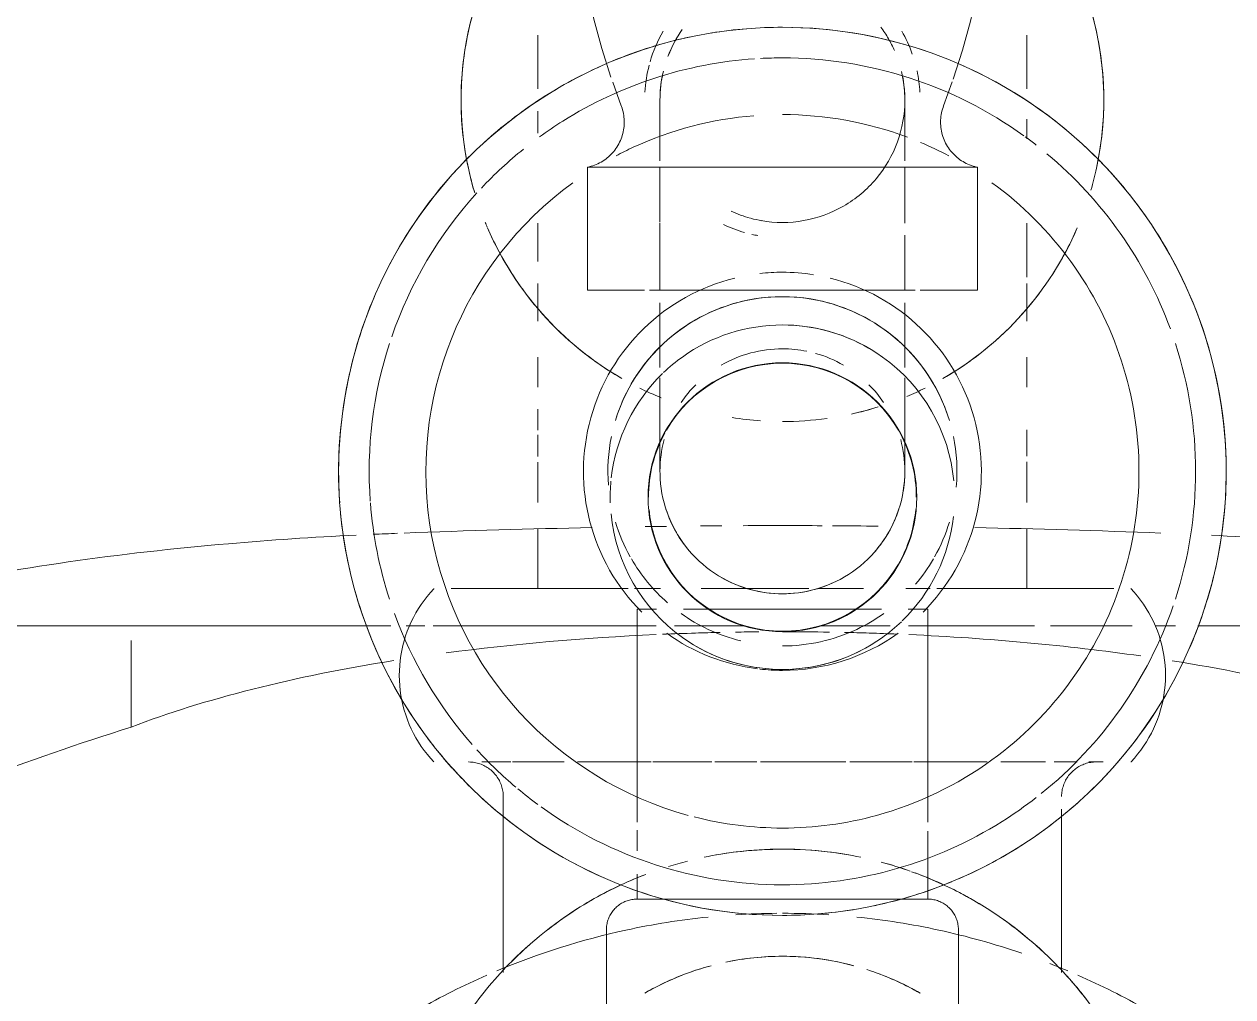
# Model space of a CAD drawing. Header units: millimetres. Extents: x -4000 to 187956, y -58990 to 162485.
# Drawn here: x 844.5 to 923.5, y 24591.4 to 24654.9 of the extents above; entities that cross this region are included whole.
import ezdxf

# ---------------------------------------------------------------- set-up
doc = ezdxf.new("R2010")
doc.units = ezdxf.units.MM
doc.layers.add('A-FLOR-PATT', color=8, linetype='Continuous', lineweight=13)
doc.layers.add('P-SANR-FIXT', color=6, linetype='Continuous', lineweight=9)

# ---------------------------------------------------------------- blocks, each defined once
blk = doc.blocks.new('C307 - C307-498391-0_000')
at = {"layer": 'P-SANR-FIXT', "color": 250}
for p, q in [((-11.5, 108.937), (-11.5, 102.937)), ((11.5, 102.937), (11.5, 108.937)), ((-9.5, 100.937), (-9.5, 99.096)), ((-9.5, 100.937), (-1.779, 100.937)), ((6.822, 100.937), (9.5, 100.937)), ((9.5, 99.313), (9.5, 100.937))]:
    blk.add_line(p, q, dxfattribs=at)
at = {"layer": 'P-SANR-FIXT', "color": 253}
for p, q in [((-18.24, 105.726), (-18.24, 95.069)), ((18.24, 94.245), (18.24, 105.726)), ((-1.779, 100.937), (0, 100.937)), ((0, 100.937), (6.822, 100.937)), ((-18.335, 93.596), (-18.311, 93.683)), ((-27.158, 83.089), (-90.095, 83.089)), ((-24.393, 83.089), (-25.682, 83.089)), ((-17.539, 83.089), (-22.823, 83.089)), ((-8.258, 83.089), (-16.464, 83.089)), ((22.799, 83.089), (8.258, 83.089)), ((24.574, 83.089), (23.37, 83.089)), ((90.095, 83.089), (25.6, 83.089)), ((-6.474, 82.012), (0, 82.012)), ((0, 82.012), (6.474, 82.012)), ((8, 67.363), (8, 66.891)), ((-8, 66.214), (-8, 63.521)), ((8, 63.521), (8, 66.214)), ((0, 61.173), (-8.676, 61.173)), ((-8, 61.173), (-8, 57.577)), ((1.478, 61.173), (0, 61.173)), ((8.676, 61.173), (2.485, 61.173)), ((8, 56.791), (8, 61.173)), ((-8, 56.791), (-8, 53.14)), ((8, 53.14), (8, 56.737)), ((0, 53.14), (-9.008, 53.14)), ((10.415, 49.518), (10.444, 49.402)), ((-8, 48.823), (-8, 48.75)), ((8, 48.75), (8, 48.822))]:
    blk.add_line(p, q, dxfattribs=at)
at = {"layer": 'P-SANR-FIXT', "color": 252}
for p, q in [((-8.227, 100.937), (-1.779, 100.937)), ((-1.779, 100.937), (0, 100.937)), ((0, 100.937), (6.822, 100.937)), ((6.822, 100.937), (8.227, 100.937)), ((-9.5, 99.096), (-9.5, 96.509)), ((9.5, 96.442), (9.5, 97.779)), ((-9.5, 95.913), (-9.5, 82.012)), ((9.5, 82.012), (9.5, 95.913)), ((42.56, 89.707), (42.56, 84.05)), ((-27.134, 83.089), (-42.56, 83.089)), ((42.56, 83.089), (25.589, 83.089)), ((76.707, 83.089), (42.56, 83.089)), ((-9.5, 82.012), (-8.227, 82.012)), ((-9.5, 82.012), (-8.227, 82.012)), ((8.227, 82.012), (9.5, 82.012)), ((-8, 63.521), (-8, 61.989)), ((8, 61.989), (8, 63.521)), ((-12.74, 61.173), (-12.74, 53.14)), ((-9.008, 61.173), (-12.74, 61.173)), ((0, 61.173), (-8.676, 61.173)), ((8.676, 61.173), (0, 61.173)), ((12.74, 61.173), (9.008, 61.173)), ((12.74, 53.14), (12.74, 61.173)), ((0, 53.14), (-12.74, 53.14)), ((12.74, 53.14), (0, 53.14)), ((-11.907, 52.838), (-12.013, 52.893)), ((-11.803, 52.778), (-11.907, 52.838)), ((-11.701, 52.715), (-11.803, 52.778)), ((8, 50.595), (8, 50.961)), ((-11.097, 47.573), (-10.535, 49.127)), ((10.535, 49.127), (11.086, 47.596))]:
    blk.add_line(p, q, dxfattribs=at)
at = {"layer": 'P-SANR-FIXT', "color": 254}
for p, q in [((0.103, 100.937), (0, 100.937)), ((0.482, 100.937), (0.103, 100.937)), ((0.861, 100.937), (0.482, 100.937)), ((1.239, 100.937), (0.861, 100.937)), ((1.615, 100.937), (1.239, 100.937)), ((1.988, 100.937), (1.615, 100.937)), ((2.358, 100.937), (1.988, 100.937)), ((2.724, 100.937), (2.358, 100.937)), ((3.086, 100.937), (2.724, 100.937)), ((3.442, 100.937), (3.086, 100.937)), ((3.794, 100.937), (3.442, 100.937)), ((4.139, 100.937), (3.794, 100.937)), ((4.478, 100.937), (4.139, 100.937)), ((4.809, 100.937), (4.478, 100.937)), ((4.72, 100.937), (5.046, 100.937)), ((5.133, 100.937), (4.809, 100.937)), ((5.046, 100.937), (5.364, 100.937)), ((5.448, 100.937), (5.133, 100.937)), ((5.364, 100.937), (5.673, 100.937)), ((5.755, 100.937), (5.448, 100.937)), ((5.673, 100.937), (5.974, 100.937)), ((5.974, 100.937), (6.264, 100.937)), ((-18.259, 93.95), (-18.249, 94.04)), ((-18.249, 94.04), (-18.243, 94.13)), ((-18.243, 94.13), (-18.24, 94.221)), ((-18.24, 94.221), (-18.24, 94.245)), ((-18.507, 93.178), (-18.466, 93.259)), ((-18.466, 93.259), (-18.428, 93.341)), ((-18.428, 93.341), (-18.394, 93.425)), ((-18.394, 93.425), (-18.362, 93.51)), ((-18.362, 93.51), (-18.335, 93.596)), ((-18.311, 93.683), (-18.29, 93.772)), ((-18.29, 93.772), (-18.273, 93.86)), ((-18.273, 93.86), (-18.259, 93.95)), ((18.355, 93.533), (18.385, 93.448)), ((18.385, 93.448), (18.418, 93.364)), ((18.418, 93.364), (18.455, 93.281)), ((18.455, 93.281), (18.496, 93.2)), ((18.496, 93.2), (18.539, 93.12)), ((-19.225, 92.377), (-19.152, 92.429)), ((-19.152, 92.429), (-19.08, 92.485)), ((-19.08, 92.485), (-19.011, 92.543)), ((-19.011, 92.543), (-18.944, 92.604)), ((-18.944, 92.604), (-18.88, 92.668)), ((-18.88, 92.668), (-18.818, 92.734)), ((-18.818, 92.734), (-18.759, 92.803)), ((-18.759, 92.803), (-18.703, 92.874)), ((-18.703, 92.874), (-18.649, 92.947)), ((-18.649, 92.947), (-18.599, 93.022)), ((-18.599, 93.022), (-18.551, 93.099)), ((-18.551, 93.099), (-18.507, 93.178)), ((18.635, 92.967), (18.688, 92.893)), ((18.688, 92.893), (18.743, 92.822)), ((18.926, 92.621), (18.993, 92.559)), ((18.993, 92.559), (19.061, 92.5)), ((19.061, 92.5), (19.132, 92.444)), ((19.132, 92.444), (19.205, 92.391)), ((-20.953, 91.981), (-20.019, 91.981)), ((-20.953, 91.981), (-20.019, 91.981)), ((-20.504, 91.981), (-20.413, 91.983)), ((-20.413, 91.983), (-20.323, 91.988)), ((-20.323, 91.988), (-20.233, 91.997)), ((-20.233, 91.997), (-20.143, 92.01)), ((-20.143, 92.01), (-20.054, 92.026)), ((-20.054, 92.026), (-19.966, 92.046)), ((-19.966, 92.046), (-19.878, 92.069)), ((-19.878, 92.069), (-19.792, 92.096)), ((-19.792, 92.096), (-19.706, 92.126)), ((-19.706, 92.126), (-19.622, 92.16)), ((-19.622, 92.16), (-19.539, 92.197)), ((-19.539, 92.197), (-19.458, 92.237)), ((-19.458, 92.237), (-19.379, 92.28)), ((-19.379, 92.28), (-19.301, 92.327)), ((-19.301, 92.327), (-19.225, 92.377)), ((-19.249, 91.981), (-17.753, 91.981)), ((-17.2, 91.981), (-14.262, 91.981)), ((-17.2, 91.981), (-14.262, 91.981)), ((-13.383, 91.981), (-8.578, 91.981)), ((-13.383, 91.981), (-8.578, 91.981)), ((-8.47, 91.981), (-4.414, 91.981)), ((-4.139, 91.981), (0, 91.981)), ((0.002, 91.981), (1.425, 91.981)), ((1.682, 91.981), (4.418, 91.981)), ((4.601, 91.981), (8.472, 91.981)), ((8.578, 91.981), (13.383, 91.981)), ((8.578, 91.981), (13.383, 91.981)), ((14.264, 91.981), (17.634, 91.981)), ((14.264, 91.981), (17.634, 91.981)), ((17.756, 91.981), (19.648, 91.981)), ((18.42, 91.981), (19.648, 91.981)), ((19.205, 92.391), (19.281, 92.34)), ((19.281, 92.34), (19.358, 92.293)), ((19.358, 92.293), (19.437, 92.248)), ((19.437, 92.248), (19.517, 92.207)), ((19.517, 92.207), (19.6, 92.17)), ((19.6, 92.17), (19.683, 92.135)), ((19.683, 92.135), (19.768, 92.104)), ((19.768, 92.104), (19.855, 92.076)), ((19.855, 92.076), (19.942, 92.052)), ((19.942, 92.052), (20.03, 92.031)), ((20.03, 92.031), (20.119, 92.014)), ((20.119, 92.014), (20.209, 92)), ((20.209, 92), (20.299, 91.99)), ((20.299, 91.99), (20.389, 91.984)), ((20.389, 91.984), (20.479, 91.981)), ((20.479, 91.981), (20.504, 91.981)), ((-25.026, 86.641), (-25.007, 86.968)), ((25.005, 86.985), (25.025, 86.657)), ((-25.032, 86.312), (-25.026, 86.641)), ((-25.025, 85.984), (-25.032, 86.312)), ((25.025, 86.657), (25.032, 86.329)), ((25.032, 86.329), (25.026, 86.001)), ((-25.005, 85.657), (-25.025, 85.984)), ((-24.972, 85.33), (-25.005, 85.657)), ((-24.926, 85.005), (-24.972, 85.33)), ((24.974, 85.346), (24.929, 85.021)), ((25.007, 85.673), (24.974, 85.346)), ((25.026, 86.001), (25.007, 85.673)), ((-24.613, 83.731), (-24.71, 84.045)), ((-24.503, 83.422), (-24.613, 83.731)), ((-24.406, 83.089), (-25.692, 83.089)), ((-24.381, 83.117), (-24.503, 83.422)), ((-17.522, 83.089), (-22.855, 83.089)), ((-15.507, 83.089), (-16.405, 83.089)), ((-8.242, 83.089), (-15.079, 83.089)), ((-4.253, 83.089), (-6.812, 83.089)), ((6.812, 83.089), (4.253, 83.089)), ((15.062, 83.089), (8.242, 83.089)), ((17.403, 83.089), (15.507, 83.089)), ((22.831, 83.089), (17.502, 83.089)), ((24.586, 83.089), (23.394, 83.089)), ((-24.101, 82.523), (-24.247, 82.817)), ((-23.943, 82.235), (-24.101, 82.523)), ((-23.774, 81.954), (-23.943, 82.235)), ((23.951, 82.25), (23.783, 81.968)), ((24.109, 82.538), (23.951, 82.25)), ((24.254, 82.832), (24.109, 82.538)), ((-23.594, 81.68), (-23.774, 81.954)), ((-23.403, 81.413), (-23.594, 81.68)), ((-23.201, 81.153), (-23.403, 81.413)), ((-6.474, 82.012), (0, 82.012)), ((0, 82.012), (6.474, 82.012)), ((23.413, 81.426), (23.212, 81.166)), ((23.603, 81.693), (23.413, 81.426)), ((23.783, 81.968), (23.603, 81.693)), ((-22.99, 80.903), (-23.201, 81.153)), ((-22.768, 80.66), (-22.99, 80.903)), ((-21.654, 80.66), (-18.63, 80.66)), ((-21.654, 80.66), (-13.383, 80.66)), ((-15.976, 80.66), (-15.976, 76.778)), ((-11.296, 80.66), (-15.976, 80.66)), ((-13.383, 80.66), (-10.136, 80.66)), ((-10.085, 80.66), (-11.08, 80.66)), ((-2.899, 80.456), (-2.598, 80.566)), ((-2.598, 80.566), (-2.294, 80.664)), ((-2.294, 80.664), (-1.985, 80.75)), ((-1.985, 80.75), (-1.674, 80.823)), ((-1.674, 80.823), (-1.36, 80.884)), ((-1.36, 80.884), (-1.043, 80.932)), ((-1.043, 80.932), (-0.725, 80.967)), ((-0.725, 80.967), (-0.406, 80.99)), ((-0.406, 80.99), (-0.086, 81)), ((-0.086, 81), (0.234, 80.997)), ((0.234, 80.997), (0.553, 80.981)), ((0.553, 80.981), (0.872, 80.952)), ((0.872, 80.952), (1.189, 80.911)), ((1.189, 80.911), (1.505, 80.857)), ((1.505, 80.857), (1.818, 80.791)), ((1.818, 80.791), (2.128, 80.712)), ((2.128, 80.712), (2.434, 80.621)), ((2.434, 80.621), (2.737, 80.517)), ((11.073, 80.66), (10.085, 80.66)), ((10.136, 80.66), (13.383, 80.66)), ((15.976, 80.66), (11.296, 80.66)), ((13.383, 80.66), (21.654, 80.66)), ((15.976, 76.779), (15.976, 80.66)), ((16.729, 80.66), (18.42, 80.66)), ((18.621, 80.66), (21.654, 80.66)), ((22.779, 80.672), (22.768, 80.66)), ((23.001, 80.915), (22.779, 80.672)), ((23.212, 81.166), (23.001, 80.915)), ((-4.322, 79.732), (-4.05, 79.899)), ((-3.771, 80.056), (-3.485, 80.201)), ((-3.485, 80.201), (-3.195, 80.334)), ((-3.195, 80.334), (-2.899, 80.456)), ((2.737, 80.517), (3.036, 80.402)), ((3.036, 80.402), (3.329, 80.274)), ((3.329, 80.274), (3.617, 80.135)), ((3.617, 80.135), (3.9, 79.985)), ((4.176, 79.824), (4.446, 79.651)), ((-5.34, 78.957), (-5.097, 79.166)), ((-5.097, 79.166), (-4.847, 79.365)), ((-4.588, 79.554), (-4.322, 79.732)), ((4.446, 79.651), (4.708, 79.468)), ((4.708, 79.468), (4.963, 79.275)), ((4.963, 79.275), (5.21, 79.071)), ((5.21, 79.071), (5.448, 78.858)), ((-6.014, 78.275), (-5.799, 78.511)), ((-5.799, 78.511), (-5.574, 78.739)), ((-5.574, 78.739), (-5.34, 78.957)), ((5.448, 78.858), (5.678, 78.635)), ((-6.778, 77.249), (-6.603, 77.517)), ((-6.603, 77.517), (-6.417, 77.778)), ((-6.417, 77.778), (-6.221, 78.03)), ((6.111, 78.163), (6.312, 77.915)), ((6.312, 77.915), (6.504, 77.659)), ((6.504, 77.659), (6.685, 77.395)), ((-7.238, 76.408), (-7.096, 76.694)), ((-7.096, 76.694), (-6.943, 76.975)), ((6.685, 77.395), (6.855, 77.124)), ((6.855, 77.124), (7.015, 76.847)), ((7.015, 76.847), (7.163, 76.563)), ((-7.594, 75.517), (-7.487, 75.818)), ((-7.487, 75.818), (-7.368, 76.115)), ((-7.368, 76.115), (-7.238, 76.408)), ((7.163, 76.563), (7.3, 76.274)), ((7.3, 76.274), (7.425, 75.979)), ((7.425, 75.979), (7.538, 75.68)), ((-15.976, 75.036), (-15.976, 72.389)), ((-7.771, 74.902), (-7.688, 75.211)), ((7.538, 75.68), (7.639, 75.376)), ((7.639, 75.376), (7.728, 75.069)), ((7.728, 75.069), (7.804, 74.758)), ((15.976, 72.412), (15.976, 75.036)), ((-7.942, 73.958), (-7.898, 74.275)), ((-7.898, 74.275), (-7.841, 74.589)), ((-7.841, 74.589), (-7.771, 74.902)), ((7.804, 74.758), (7.868, 74.445)), ((7.868, 74.445), (7.92, 74.129)), ((-7.994, 73.32), (-7.974, 73.639)), ((-7.974, 73.639), (-7.942, 73.958)), ((7.92, 74.129), (7.959, 73.811)), ((7.959, 73.811), (7.985, 73.492)), ((-8, 73), (-7.994, 73.32)), ((-8, 72.99), (-8, 73)), ((-8, 72.931), (-8, 72.99)), ((-8, 72.821), (-8, 72.931)), ((-8, 72.659), (-8, 72.821)), ((-8, 72.447), (-8, 72.659)), ((8, 72.768), (8, 72.588)), ((-15.976, 72.015), (-15.976, 70.284)), ((-8, 72.184), (-8, 72.447)), ((-8, 71.87), (-8, 72.184)), ((-8, 71.506), (-8, 71.87)), ((8, 72.588), (8, 72.357)), ((8, 72.357), (8, 72.075)), ((8, 72.075), (8, 71.743)), ((15.976, 70.609), (15.976, 72.038)), ((-8, 71.094), (-8, 71.506)), ((-8, 70.633), (-8, 71.094)), ((8, 71.743), (8, 71.362)), ((8, 71.362), (8, 70.931)), ((8, 70.931), (8, 70.452)), ((8, 70.452), (8, 69.926)), ((15.976, 68.949), (15.976, 70.316)), ((-8, 69.567), (-8, 70.123)), ((-8, 68.965), (-8, 69.567)), ((8, 69.926), (8, 69.353)), ((-8, 68.318), (-8, 68.965)), ((8, 69.353), (8, 68.734)), ((8, 68.734), (8, 68.071)), ((-8, 67.626), (-8, 68.318)), ((8, 68.071), (8, 67.363)), ((-15.976, 67.495), (-15.976, 65.552)), ((-8, 66.891), (-8, 67.626)), ((15.976, 65.552), (15.976, 67.495)), ((-15.976, 63.203), (-15.976, 60.74)), ((15.976, 60.74), (15.976, 63.203)), ((-15.976, 60.332), (-15.976, 56.791)), ((15.976, 56.791), (15.976, 59.308)), ((9.008, 53.14), (0, 53.14)), ((8, 51.783), (8, 52.238)), ((-15.976, 51.283), (-15.976, 50.011)), ((-8, 50.963), (-8, 50.597)), ((15.976, 49.488), (15.976, 50.928)), ((-8, 49.687), (-8, 49.448)), ((-8, 49.448), (-8, 49.242)), ((-8, 49.242), (-8, 49.069)), ((-8, 49.069), (-8, 48.929)), ((8, 49.447), (8, 49.686)), ((8, 49.241), (8, 49.447)), ((8, 48.928), (8, 49.068)), ((-8, 48.929), (-8, 48.823)), ((8, 48.822), (8, 48.928)), ((-15.976, 48.012), (-15.976, 44.516)), ((15.976, 44.516), (15.976, 48.012))]:
    blk.add_line(p, q, dxfattribs=at)
at = {"layer": 'P-SANR-FIXT', "color": 50}
for p, q in [((6.053, 100.937), (5.755, 100.937)), ((6.341, 100.937), (6.053, 100.937)), ((18.539, 93.12), (18.586, 93.043)), ((18.586, 93.043), (18.635, 92.967)), ((18.743, 92.822), (18.802, 92.752)), ((18.802, 92.752), (18.863, 92.685)), ((18.863, 92.685), (18.926, 92.621)), ((-8.47, 91.981), (-7.036, 91.981)), ((-6.05, 91.981), (-4.414, 91.981)), ((-4.139, 91.981), (0, 91.981)), ((0.002, 91.981), (1.425, 91.981)), ((1.682, 91.981), (4.418, 91.981)), ((4.601, 91.981), (6.054, 91.981)), ((7.036, 91.981), (8.472, 91.981)), ((-24.867, 84.682), (-24.926, 85.005)), ((-24.795, 84.362), (-24.867, 84.682)), ((24.87, 84.698), (24.799, 84.378)), ((24.929, 85.021), (24.87, 84.698)), ((-24.71, 84.045), (-24.795, 84.362)), ((24.618, 83.747), (24.509, 83.437)), ((24.715, 84.061), (24.618, 83.747)), ((24.799, 84.378), (24.715, 84.061)), ((-24.247, 82.817), (-24.381, 83.117)), ((-4.256, 83.089), (-7.041, 83.089)), ((-2.443, 83.089), (-4.256, 83.089)), ((-2.443, 83.089), (-4.253, 83.089)), ((4.253, 83.089), (2.427, 83.089)), ((4.256, 83.089), (2.428, 83.089)), ((7.041, 83.089), (4.256, 83.089)), ((24.388, 83.132), (24.254, 82.832)), ((24.509, 83.437), (24.388, 83.132)), ((-16.729, 80.66), (-13.735, 80.66)), ((-14.759, 80.66), (-15.976, 80.66)), ((-11.296, 80.66), (-13.283, 80.66)), ((-12.578, 80.66), (-11.517, 80.66)), ((-11.265, 80.66), (-10.136, 80.66)), ((-10.085, 80.66), (-11.08, 80.66)), ((-9.658, 80.66), (-8.068, 80.66)), ((-8.164, 80.66), (-9.651, 80.66)), ((-3.117, 80.66), (-5.3, 80.66)), ((-2.47, 80.66), (-5.3, 80.66)), ((-5.154, 80.66), (-3.01, 80.66)), ((-5.154, 80.66), (-2.382, 80.66)), ((-0.006, 80.66), (-1.731, 80.66)), ((-0.006, 80.66), (-1.731, 80.66)), ((-1.668, 80.66), (-0.005, 80.66)), ((-1.668, 80.66), (-0.005, 80.66)), ((5.3, 80.66), (0, 80.66)), ((5.3, 80.66), (0, 80.66)), ((0, 80.66), (5.154, 80.66)), ((0, 80.66), (5.154, 80.66)), ((7.958, 80.66), (9.658, 80.66)), ((9.651, 80.66), (8.059, 80.66)), ((11.073, 80.66), (10.085, 80.66)), ((10.136, 80.66), (11.256, 80.66)), ((13.283, 80.66), (11.296, 80.66)), ((11.517, 80.66), (12.578, 80.66)), ((13.735, 80.66), (16.729, 80.66)), ((15.976, 80.66), (14.759, 80.66)), ((-4.05, 79.899), (-3.771, 80.056)), ((3.9, 79.985), (4.176, 79.824)), ((-4.847, 79.365), (-4.588, 79.554)), ((-6.221, 78.03), (-6.014, 78.275)), ((5.678, 78.635), (5.899, 78.404)), ((5.899, 78.404), (6.111, 78.163)), ((-6.943, 76.975), (-6.778, 77.249)), ((-7.688, 75.211), (-7.594, 75.517)), ((7.985, 73.492), (7.998, 73.173)), ((7.998, 73.173), (8, 73)), ((8, 73), (8, 72.974)), ((8, 72.974), (8, 72.897)), ((8, 72.897), (8, 72.768)), ((-8, 70.123), (-8, 70.633)), ((8, 49.068), (8, 49.241))]:
    blk.add_line(p, q, dxfattribs=at)
at = {"layer": 'P-SANR-FIXT', "color": 250, "flags": 128}
for points in [[(-9.5, 100.937), (-9.58, 100.939), (-9.66, 100.944), (-9.739, 100.952), (-9.819, 100.963), (-9.897, 100.977), (-9.975, 100.994), (-10.053, 101.015), (-10.129, 101.039), (-10.205, 101.065), (-10.279, 101.095), (-10.352, 101.128), (-10.424, 101.163), (-10.494, 101.201), (-10.562, 101.243), (-10.629, 101.286), (-10.694, 101.333), (-10.758, 101.382), (-10.819, 101.434), (-10.878, 101.487), (-10.935, 101.544), (-10.989, 101.602), (-11.041, 101.663), (-11.091, 101.725), (-11.138, 101.79), (-11.183, 101.857), (-11.225, 101.925), (-11.264, 101.994), (-11.3, 102.066), (-11.334, 102.138), (-11.364, 102.212), (-11.392, 102.288), (-11.416, 102.364), (-11.437, 102.441), (-11.456, 102.519), (-11.471, 102.597), (-11.483, 102.676), (-11.492, 102.756), (-11.497, 102.836), (-11.5, 102.916), (-11.5, 102.937)], [(11.5, 102.937), (11.498, 102.857), (11.494, 102.777), (11.486, 102.698), (11.474, 102.618), (11.46, 102.54), (11.443, 102.462), (11.422, 102.384), (11.398, 102.308), (11.372, 102.233), (11.342, 102.158), (11.31, 102.085), (11.274, 102.014), (11.236, 101.943), (11.195, 101.875), (11.151, 101.808), (11.104, 101.743), (11.055, 101.68), (11.004, 101.618), (10.95, 101.559), (10.893, 101.502), (10.835, 101.448), (10.774, 101.396), (10.712, 101.346), (10.647, 101.299), (10.581, 101.254), (10.512, 101.212), (10.443, 101.173), (10.371, 101.137), (10.299, 101.104), (10.225, 101.073), (10.15, 101.046), (10.073, 101.021), (9.996, 101), (9.918, 100.981), (9.84, 100.966), (9.761, 100.954), (9.681, 100.945), (9.602, 100.94), (9.522, 100.937), (9.5, 100.937)], [(0, 102), (-1.16, 101.977), (-2.318, 101.907), (-3.472, 101.791), (-4.62, 101.63), (-5.761, 101.422), (-6.893, 101.169), (-8.014, 100.871), (-9.122, 100.528), (-10.216, 100.141), (-11.293, 99.711), (-12.352, 99.238), (-13.392, 98.723), (-14.41, 98.167), (-15.404, 97.57), (-16.375, 96.935), (-17.319, 96.261), (-18.235, 95.55), (-19.122, 94.802), (-19.979, 94.02), (-20.803, 93.204), (-21.595, 92.356), (-22.351, 91.477), (-23.072, 90.569), (-23.757, 89.632), (-24.403, 88.669), (-25.01, 87.68), (-25.577, 86.669), (-26.103, 85.635), (-26.587, 84.581), (-27.029, 83.508), (-27.428, 82.419), (-27.782, 81.315), (-28.093, 80.197), (-28.358, 79.068), (-28.578, 77.929), (-28.752, 76.782), (-28.881, 75.629), (-28.963, 74.472), (-28.998, 73.313), (-28.988, 72.153), (-28.931, 70.995), (-28.827, 69.839), (-28.678, 68.689), (-28.482, 67.546), (-28.242, 66.411), (-27.956, 65.287), (-27.625, 64.175), (-27.25, 63.078), (-26.831, 61.996), (-26.37, 60.932), (-25.866, 59.887), (-25.321, 58.863), (-24.735, 57.862), (-24.11, 56.885), (-23.446, 55.933), (-22.745, 55.01), (-22.008, 54.114), (-21.235, 53.249), (-20.428, 52.416), (-19.588, 51.616), (-18.718, 50.849), (-17.817, 50.119), (-16.888, 49.424), (-15.931, 48.768), (-14.95, 48.15), (-13.944, 47.572), (-12.916, 47.035), (-11.867, 46.539), (-10.8, 46.086), (-9.715, 45.676), (-8.614, 45.309), (-7.5, 44.987), (-6.374, 44.709), (-5.237, 44.477), (-4.092, 44.29), (-2.941, 44.15), (-1.785, 44.055), (-0.626, 44.007), (0, 44)], [(0, 44), (1.16, 44.023), (2.318, 44.093), (3.472, 44.209), (4.62, 44.37), (5.761, 44.578), (6.893, 44.831), (8.014, 45.129), (9.122, 45.472), (10.216, 45.859), (11.293, 46.289), (12.352, 46.762), (13.392, 47.277), (14.41, 47.833), (15.404, 48.43), (16.375, 49.065), (17.319, 49.739), (18.235, 50.45), (19.122, 51.198), (19.979, 51.98), (20.803, 52.796), (21.595, 53.644), (22.351, 54.523), (23.072, 55.431), (23.757, 56.368), (24.403, 57.331), (25.01, 58.32), (25.577, 59.331), (26.103, 60.365), (26.587, 61.419), (27.029, 62.492), (27.428, 63.581), (27.782, 64.685), (28.093, 65.803), (28.358, 66.932), (28.578, 68.071), (28.752, 69.218), (28.881, 70.371), (28.963, 71.528), (28.998, 72.687), (28.988, 73.847), (28.931, 75.005), (28.827, 76.161), (28.678, 77.311), (28.482, 78.454), (28.242, 79.589), (27.956, 80.713), (27.625, 81.825), (27.25, 82.922), (26.831, 84.004), (26.37, 85.068), (25.866, 86.113), (25.321, 87.137), (24.735, 88.138), (24.11, 89.115), (23.446, 90.067), (22.745, 90.99), (22.008, 91.886), (21.235, 92.751), (20.428, 93.584), (19.588, 94.384), (18.718, 95.151), (17.817, 95.881), (16.888, 96.576), (15.931, 97.232), (14.95, 97.85), (13.944, 98.428), (12.916, 98.965), (11.867, 99.461), (10.8, 99.914), (9.715, 100.324), (8.614, 100.691), (7.5, 101.013), (6.374, 101.291), (5.237, 101.523), (4.092, 101.71), (2.941, 101.85), (1.785, 101.945), (0.626, 101.993), (0, 102)], [(-9.5, 100.937), (-9.492, 100.937), (-9.47, 100.937), (-9.432, 100.937), (-9.379, 100.937), (-9.311, 100.937), (-9.228, 100.937), (-9.13, 100.937), (-9.018, 100.937), (-8.891, 100.937), (-8.75, 100.937), (-8.595, 100.937), (-8.426, 100.937), (-8.244, 100.937), (-8.049, 100.937), (-7.841, 100.937), (-7.62, 100.937), (-7.387, 100.937), (-7.142, 100.937), (-6.886, 100.937), (-6.619, 100.937), (-6.341, 100.937), (-6.053, 100.937), (-5.755, 100.937), (-5.448, 100.937), (-5.133, 100.937), (-4.809, 100.937), (-4.478, 100.937), (-4.139, 100.937), (-3.794, 100.937), (-3.442, 100.937)], [(-7.322, 100.937), (-7.558, 100.937), (-7.782, 100.937), (-7.994, 100.937), (-8.193, 100.937), (-8.379, 100.937), (-8.551, 100.937), (-8.71, 100.937), (-8.854, 100.937), (-8.985, 100.937), (-9.101, 100.937), (-9.203, 100.937), (-9.29, 100.937), (-9.362, 100.937), (-9.419, 100.937), (-9.461, 100.937), (-9.488, 100.937), (-9.499, 100.937)], [(6.815, 100.937), (7.074, 100.937), (7.322, 100.937), (7.558, 100.937), (7.782, 100.937), (7.994, 100.937), (8.193, 100.937), (8.379, 100.937), (8.551, 100.937), (8.71, 100.937), (8.854, 100.937), (8.985, 100.937), (9.101, 100.937), (9.203, 100.937), (9.29, 100.937), (9.362, 100.937), (9.419, 100.937), (9.461, 100.937), (9.488, 100.937), (9.499, 100.937)], [(9.5, 100.937), (9.492, 100.937), (9.47, 100.937), (9.432, 100.937), (9.379, 100.937), (9.311, 100.937), (9.228, 100.937), (9.13, 100.937), (9.018, 100.937), (8.891, 100.937), (8.75, 100.937), (8.595, 100.937), (8.426, 100.937), (8.244, 100.937), (8.049, 100.937), (7.841, 100.937), (7.62, 100.937), (7.387, 100.937)], [(-8.41, 9), (-9.272, 10.778), (-10.063, 12.59), (-10.781, 14.432), (-11.424, 16.3), (-11.993, 18.194), (-12.485, 20.108), (-12.9, 22.04), (-13.237, 23.988), (-13.497, 25.947), (-13.678, 27.916), (-13.779, 29.889), (-13.802, 31.866), (-13.746, 33.842), (-13.611, 35.814), (-13.397, 37.779), (-13.105, 39.733), (-12.735, 41.675), (-12.287, 43.6), (-11.763, 45.506), (-11.163, 47.389)], [(11.205, 47.267), (11.8, 45.383), (12.319, 43.475), (12.761, 41.549), (13.126, 39.607), (13.414, 37.651), (13.622, 35.686), (13.752, 33.713), (13.803, 31.737), (13.775, 29.761), (13.668, 27.787), (13.482, 25.82), (13.218, 23.861), (12.875, 21.914), (12.455, 19.983), (11.958, 18.07), (11.385, 16.178), (10.736, 14.311), (10.014, 12.471), (9.219, 10.662), (8.41, 9)]]:
    blk.add_lwpolyline(points, dxfattribs=at)
at = {"layer": 'P-SANR-FIXT', "color": 252, "flags": 128}
for points in [[(-3.347, 100.937), (-3.699, 100.937), (-4.046, 100.937), (-4.387, 100.937), (-4.72, 100.937), (-5.046, 100.937), (-5.364, 100.937), (-5.673, 100.937), (-5.974, 100.937), (-6.264, 100.937), (-6.545, 100.937), (-6.815, 100.937), (-7.074, 100.937), (-7.322, 100.937)], [(-3.442, 100.937), (-3.086, 100.937), (-2.724, 100.937), (-2.358, 100.937), (-1.988, 100.937), (-1.615, 100.937), (-1.239, 100.937), (-0.861, 100.937), (-0.482, 100.937), (-0.103, 100.937), (0, 100.937)], [(6.264, 100.937), (6.545, 100.937), (6.815, 100.937)], [(7.387, 100.937), (7.142, 100.937), (6.886, 100.937)], [(-12.013, 52.893), (-12.122, 52.944), (-12.233, 52.99), (-12.345, 53.032), (-12.459, 53.069), (-12.575, 53.102), (-12.691, 53.13), (-12.74, 53.14)], [(12.74, 53.14), (12.623, 53.114), (12.507, 53.083), (12.392, 53.048), (12.279, 53.008), (12.167, 52.963), (12.058, 52.914), (11.95, 52.861), (11.845, 52.803), (11.742, 52.742), (11.642, 52.676), (11.544, 52.606), (11.449, 52.532), (11.358, 52.455), (11.269, 52.374), (11.184, 52.29), (11.102, 52.202), (11.024, 52.111), (10.949, 52.017)], [(-10.356, 50.542), (-10.372, 50.661), (-10.393, 50.779), (-10.418, 50.896), (-10.448, 51.012), (-10.483, 51.127), (-10.522, 51.241), (-10.566, 51.352), (-10.615, 51.462), (-10.667, 51.57), (-10.724, 51.676), (-10.785, 51.779), (-10.85, 51.88), (-10.92, 51.978), (-10.993, 52.073), (-11.069, 52.165), (-11.15, 52.254), (-11.234, 52.34), (-11.321, 52.422), (-11.411, 52.501), (-11.505, 52.576), (-11.601, 52.648), (-11.701, 52.715)], [(10.949, 52.017), (10.878, 51.92), (10.811, 51.821), (10.749, 51.718), (10.69, 51.614), (10.636, 51.507), (10.586, 51.398), (10.54, 51.287), (10.499, 51.174), (10.462, 51.06), (10.43, 50.944), (10.402, 50.827), (10.38, 50.709), (10.362, 50.591)], [(-10.36, 49.824), (-10.347, 49.943), (-10.339, 50.063), (-10.336, 50.183), (-10.338, 50.303)], [(10.336, 50.232), (10.337, 50.112), (10.343, 49.992), (10.354, 49.873), (10.37, 49.754), (10.39, 49.635), (10.415, 49.518)], [(-10.535, 49.127), (-10.494, 49.24), (-10.458, 49.354), (-10.426, 49.47)], [(10.444, 49.402), (10.479, 49.287), (10.517, 49.173), (10.535, 49.127)]]:
    blk.add_lwpolyline(points, dxfattribs=at)
at = {"layer": 'P-SANR-FIXT', "color": 253, "flags": 128}
for points in [[(0, 100.937), (-0.38, 100.937), (-0.759, 100.937), (-1.137, 100.937), (-1.514, 100.937), (-1.887, 100.937), (-2.258, 100.937), (-2.625, 100.937), (-2.988, 100.937), (-3.347, 100.937)], [(0, 100.937), (0.38, 100.937), (0.759, 100.937), (1.137, 100.937), (1.514, 100.937), (1.887, 100.937), (2.258, 100.937), (2.625, 100.937), (2.988, 100.937), (3.347, 100.937), (3.699, 100.937), (4.046, 100.937), (4.387, 100.937), (4.72, 100.937)], [(6.886, 100.937), (6.619, 100.937), (6.341, 100.937)], [(18.24, 94.245), (18.242, 94.155), (18.247, 94.064), (18.256, 93.974), (18.269, 93.885), (18.285, 93.795), (18.305, 93.707), (18.328, 93.62), (18.355, 93.533)], [(-25.007, 86.968), (-24.974, 87.295), (-24.929, 87.62), (-24.87, 87.943), (-24.799, 88.264), (-24.715, 88.581), (-24.618, 88.895), (-24.509, 89.204), (-24.388, 89.509), (-24.254, 89.809), (-24.109, 90.103), (-23.951, 90.392), (-23.783, 90.673), (-23.603, 90.948), (-23.413, 91.216), (-23.212, 91.475), (-23.001, 91.726), (-22.779, 91.969), (-22.768, 91.981)], [(22.768, 91.981), (22.99, 91.739), (23.201, 91.488), (23.403, 91.229), (23.594, 90.962), (23.774, 90.688), (23.943, 90.406), (24.101, 90.118), (24.247, 89.824), (24.381, 89.525), (24.503, 89.22), (24.613, 88.91), (24.71, 88.597), (24.795, 88.28), (24.867, 87.959), (24.926, 87.637), (24.972, 87.312), (25.005, 86.985)], [(-8, 52.724), (-8, 52.24), (-8, 51.785), (-8, 51.359), (-8, 50.963)], [(8, 52.238), (8, 52.721), (8, 52.724)], [(8, 50.961), (8, 51.357), (8, 51.783)], [(-8, 50.597), (-8, 50.262), (-8, 49.959), (-8, 49.687)], [(8, 49.686), (8, 49.957), (8, 50.261), (8, 50.595)], [(10.362, 50.591), (10.348, 50.472), (10.34, 50.352), (10.336, 50.232)], [(-10.426, 49.47), (-10.399, 49.587), (-10.377, 49.705), (-10.36, 49.824)], [(-10.338, 50.303), (-10.344, 50.423), (-10.356, 50.542)]]:
    blk.add_lwpolyline(points, dxfattribs=at)
at = {"layer": 'P-SANR-FIXT', "color": 253}
for centre, radius, start, end in [((0, 150), 48.136, 240.41406, 246.35751), ((0, 150), 48.136, 293.65243, 299.58659), ((0, 150), 48.136, 247.19874, 248.71335), ((0, 122.671), 18, 255, 281.85785), ((0, 122.671), 18, 285, 289.49388), ((0, 150), 48.136, 282.26185, 292.80126), ((0, 122.671), 25, 225, 239.96305), ((0, 150), 48.136, 251.03088, 257.73815), ((0, 122.671), 25, 300.04262, 315), ((0, 122.671), 25, 240, 249.7241), ((0, 122.671), 25, 291.27763, 300), ((0, 73), 23.297, 90, 105.31083), ((0, 73), 23.297, 75.69444, 90), ((0, 73), 13, 90, 125.54103), ((0, 73), 13, 83.47105, 90), ((0, 73), 13, 54.45897, 82.80755), ((0, 73), 11.405, 115.17948, 125.46138), ((0, 73), 11.405, 115.17948, 125.46138), ((0, 73), 11.405, 54.53862, 64.82052), ((0, 73), 11.405, 54.53862, 64.82052), ((0, 73), 13, 135, 256.13794), ((0, 73), 13, 283.86206, 45), ((0, 73), 11.405, 30.06325, 48.79798), ((0, 73), 11.405, 30.06325, 48.79798), ((0, 73), 11.405, 139.72894, 149.93675), ((0, 73), 11.405, 139.72894, 149.93675), ((0, 73), 11.405, 150.68085, 163.11668), ((0, 73), 11.405, 150.68085, 163.11668), ((0, 73), 11.405, 16.88332, 29.31915), ((0, 73), 11.405, 16.88332, 29.31915), ((0, 73), 11.405, 174.84297, 191.52916), ((0, 73), 11.405, 174.84297, 191.52916), ((0, 73), 11.405, 348.47084, 4.5313), ((0, 73), 11.405, 348.47084, 4.5313), ((0, 48.75), 21, 112.7924, 116.35945), ((0, 48.75), 21, 63.64055, 67.82411), ((0, 73), 8, 240, 254.32874), ((0, 73), 8, 270, 300), ((0, 73), 13, 260.9822, 270), ((0, 73), 13, 270, 276.52895), ((0, 48.75), 21, 167.73827, 178.38339), ((0, 48.75), 21, 1.61661, 12.26535), ((0, 73), 27, 232.11485, 234), ((0, 73), 23.297, 274.5729, 294.7332), ((0, 73), 23.297, 249.46373, 270), ((0, 48.75), 21, 180, 198), ((0, 48.75), 9, 183.18724, 192.17011), ((0, 48.75), 9, 345.32377, 356.81332), ((0, 48.75), 21, 342, 360), ((0, 48.75), 8, 330, 339.28734)]:
    blk.add_arc(centre, radius, start, end, dxfattribs=at)
at = {"layer": 'P-SANR-FIXT', "color": 252}
for centre, radius, start, end in [((0, 122.671), 25, 216.70346, 221.99471), ((0, 122.671), 18, 240, 250.50616), ((0, 122.671), 18, 289.49388, 300), ((0, 73), 29, 69.09955, 90), ((0, 73), 29, 101.96664, 112.44956), ((0, 73), 29, 113.43862, 123.07299), ((0, 73), 27, 90, 122.10475), ((0, 73), 27, 54.26754, 90), ((0, 73), 23.297, 105.31083, 126), ((0, 73), 23.297, 306, 74.68917), ((0, 73), 27, 128.79821, 161.01278), ((0, 73), 27, 50.19717, 53.71803), ((0, 73), 29, 134.18688, 154.79758), ((0, 73), 27, 42.34123, 49.83297), ((0, 73), 29, 38.09324, 45.41038), ((0, 73), 23.297, 126, 162), ((0, 73), 27, 20.13527, 41.33669), ((0, 73), 29, 25.7174, 34.30742), ((0, 74.691), 11.25, 90, 120), ((0, 74.691), 11.25, 60, 90), ((0, 73), 29, 156.42215, 166.56421), ((0, 74.691), 11.25, 125.52718, 133.69491), ((0, 74.691), 11.25, 125.52718, 133.69491), ((0, 74.691), 11.25, 5.49051, 54.47282), ((0, 74.691), 11.25, 5.49051, 54.47282), ((0, 73), 13, 135, 256.13794), ((0, 74.691), 11.25, 134.13942, 173.59039), ((0, 74.691), 11.25, 134.13942, 173.59039), ((0, 73), 13, 283.86206, 45), ((0, 73), 27, 162, 198), ((0, 73), 27, 4.39194, 18), ((0, 73), 23.297, 162, 198), ((0, 73), 29, 167.29067, 191.77837), ((0, 73), 29, 5.50917, 11.77837), ((0, 74.691), 11.25, 354.64349, 1.84016), ((0, 74.691), 11.25, 354.64349, 1.84016), ((0, 73), 29, 347.29067, 4.08905), ((0, 73), 27, 342, 4.12401), ((0, 74.691), 11.25, 185.49051, 234.47282), ((0, 74.691), 11.25, 185.49051, 234.47282), ((0, 74.691), 11.25, 314.13942, 353.59039), ((0, 74.691), 11.25, 314.13942, 353.59039), ((0, 73), 11.405, 196.88332, 270), ((0, 73), 11.405, 196.88332, 270), ((0, 73), 11.405, 270, 343.11668), ((0, 73), 11.405, 270, 343.11668), ((0, 48.75), 21, 119.95676, 156.54666), ((0, 74.691), 11.25, 305.52718, 313.69491), ((0, 74.691), 11.25, 305.52718, 313.69491), ((0, 48.75), 21, 23.45334, 60.04324), ((0, 73), 23.297, 198, 234), ((0, 73), 29, 336.42215, 346.56421), ((0, 74.691), 11.25, 240, 270), ((0, 73), 27, 317.65877, 341.01278), ((0, 73), 27, 200.13527, 230.19717), ((0, 73), 29, 205.7174, 214.30742), ((0, 73), 29, 314.18688, 334.79758), ((0, 48.75), 21, 22.36752, 23.31901), ((0, 73), 29, 218.09325, 225.41038), ((0, 48.75), 21, 163.73654, 167.73827), ((0, 73), 27, 308.79821, 316.76872), ((0, 48.75), 21, 12.26535, 16.79313), ((0, 73), 23.297, 242.18716, 247.22113), ((0, 73), 23.297, 294.7332, 297.81284), ((0, 73), 27, 234.26754, 270), ((0, 73), 27, 273.87742, 302.10475), ((0, 73), 29, 293.43862, 303.07299), ((0, 73), 29, 249.09955, 270), ((0, 73), 27, 270, 273.02537), ((0, 73), 29, 281.96664, 292.44956), ((0, 48.75), 9, 330, 343.87187), ((0, 48.75), 9, 199.4825, 210)]:
    blk.add_arc(centre, radius, start, end, dxfattribs=at)
at = {"layer": 'P-SANR-FIXT', "color": 254}
for centre, radius, start, end in [((0, 122.671), 18, 240, 252.12442), ((0, 122.671), 18, 285, 300), ((0, 122.671), 18, 255, 270), ((0, 122.671), 18, 270, 281.85785), ((0, 150), 48.136, 257.73815, 264.20907), ((0, 150), 48.136, 275.79093, 282.26185), ((0, 150), 48.136, 266.38119, 270), ((0, 150), 48.136, 270.42143, 273.61881), ((0, 122.671), 25, 250.62959, 254.83143), ((0, 122.671), 25, 258.17469, 263.25213), ((0, 122.671), 25, 276.74787, 281.82531), ((0, 122.671), 25, 263.29282, 269.78546), ((0, 122.671), 25, 270.22836, 276.72028), ((0, 73), 13, 90, 125.54103), ((0, 73), 13, 83.47105, 90), ((0, 73), 13, 54.45897, 82.80755), ((0, 73), 11.405, 90, 115.17948), ((0, 73), 11.405, 90, 115.17948), ((0, 73), 11.405, 64.82052, 76.1869), ((0, 73), 11.405, 64.82052, 76.1869), ((0, 74.691), 8.75, 90, 150), ((0, 73), 11.405, 115.17948, 125.46138), ((0, 74.691), 8.75, 30, 90), ((0, 73), 11.405, 54.53862, 64.82052), ((0, 73), 11.405, 30.06325, 48.79798), ((0, 73), 8, 105, 120), ((0, 73), 8, 90, 105), ((0, 73), 8, 75, 90), ((0, 73), 8, 60, 75), ((0, 73), 11.405, 139.72894, 149.93675), ((0, 74.691), 8.75, 150, 174.71037), ((0, 74.691), 8.75, 5.28963, 30), ((0, 73), 11.405, 150.68085, 163.11668), ((0, 73), 8, 139.39247, 150), ((0, 73), 8, 30, 40.60753), ((0, 73), 11.405, 16.88332, 29.31915), ((0, 73), 8, 150, 161.98349), ((0, 73), 8, 18.01651, 30), ((0, 73), 8, 165, 165.25192), ((0, 73), 8, 14.74808, 15), ((0, 74.691), 8.75, 180, 208.47702), ((0, 73), 8, 169.945, 180), ((0, 74.691), 8.75, 331.52298, 0), ((0, 73), 11.405, 174.84297, 191.52916), ((0, 73), 11.405, 348.47084, 4.5313), ((0, 73), 8, 180, 195), ((0, 73), 8, 345, 360), ((0, 74.691), 8.75, 210, 270), ((0, 74.691), 8.75, 270, 330), ((0, 73), 11.405, 196.88332, 210), ((0, 48.75), 21, 90, 97.97596), ((0, 48.75), 21, 80.98524, 86.11023), ((0, 73), 11.405, 330, 343.11668), ((0, 48.75), 21, 102.40232, 107.30484), ((0, 48.75), 21, 112.7924, 116.35945), ((0, 73), 8, 214.25607, 225), ((0, 73), 8, 315, 325.74394), ((0, 48.75), 21, 63.64055, 67.82411), ((0, 73), 11.405, 210, 270), ((0, 73), 11.405, 270, 330), ((0, 48.75), 21, 119.95676, 125.80855), ((0, 48.75), 21, 54.19146, 60.04324), ((0, 48.75), 21, 126, 144), ((0, 48.75), 21, 36, 54), ((0, 73), 8, 258.42287, 270), ((0, 48.75), 21, 23.86636, 35.32399), ((0, 48.75), 21, 145.06639, 156.13364), ((0, 73), 13, 260.9822, 270), ((0, 73), 13, 270, 276.52895), ((0, 48.75), 9, 77.20981, 79.73315), ((0, 48.75), 9, 64.64761, 74.06088), ((0, 48.75), 21, 22.36752, 23.31901), ((0, 48.75), 8, 75, 80.33807), ((0, 48.75), 21, 13.23816, 16.79313), ((0, 48.75), 8, 180, 191.32298), ((0, 48.75), 8, 348.67702, 0)]:
    blk.add_arc(centre, radius, start, end, dxfattribs=at)
at = {"layer": 'P-SANR-FIXT', "color": 250}
for centre, radius, start, end in [((0, 73), 29, 90, 99.25617), ((0, 73), 29, 47.16247, 66.41088), ((0, 73), 29, 124.60197, 132.21168), ((0, 73), 27, 122.10475, 127.88515), ((0, 73), 29, 34.30742, 38.09324), ((0, 74.691), 11.25, 90, 125.52718), ((0, 74.691), 11.25, 54.47282, 90), ((0, 73), 29, 11.77837, 25.7174), ((0, 74.691), 8.778, 90, 270), ((0, 74.691), 8.778, 270, 90), ((0, 73), 29, 191.77837, 205.7174), ((0, 74.691), 11.25, 234.47282, 270), ((0, 74.691), 11.25, 270, 305.52718), ((0, 74.691), 11.25, 270, 305.52718), ((0, 73), 29, 214.30742, 218.09325), ((0, 48.75), 21, 167.73827, 227.82889), ((0, 48.75), 21, 312.16994, 12.26535), ((0, 73), 29, 225.41038, 246.41088), ((0, 73), 29, 303.07299, 312.21168), ((0, 73), 27, 302.10475, 306), ((0, 73), 29, 270, 279.25617)]:
    blk.add_arc(centre, radius, start, end, dxfattribs=at)
at = {"layer": 'P-SANR-FIXT', "color": 50}
for centre, radius, start, end in [((0, 73), 11.405, 90, 115.17948), ((0, 73), 11.405, 64.82052, 76.1869), ((0, 48.75), 21, 102.40232, 106.0301)]:
    blk.add_arc(centre, radius, start, end, dxfattribs=at)
at = {"layer": 'P-SANR-FIXT', "color": 250}
for points, knots in [([(42.56, 89.707), (49.426, 91.873), (62.348, 96.734), (84.838, 108.521), (106.16, 127.435), (115.965, 146.843), (119.281, 157.53)], [0, 0, 0, 0, 0.166667, 0.333333, 0.666667, 1, 1, 1, 1]), ([(-19.144, 106.593), (-19.374, 106.867), (-20.717, 108.545), (-23.824, 113.66), (-24.956, 118.884), (-25, 122.671)], [0.7777778, 0.7777778, 0.7777778, 0.7777778, 0.7916667, 0.8611111, 1, 1, 1, 1]), ([(-28.028, 77.176), (-30.798, 77.313), (-37.165, 77.743), (-46.829, 78.829), (-56.425, 80.553), (-61.942, 82.05), (-64.5, 82.899)], [-0.9360877, -0.9360877, -0.9360877, -0.9360877, -0.75, -0.5, -0.25, 0, 0, 0, 0]), ([(64.5, 82.899), (61.942, 82.05), (56.425, 80.553), (46.829, 78.829), (37.11, 77.736), (30.683, 77.306), (27.852, 77.167)], [-1, -1, -1, -1, -0.75, -0.5, -0.25, -0.0599705, -0.0599705, -0.0599705, -0.0599705]), ([(-17.669, 4.048), (-19.445, 4.13), (-23.025, 4.319), (-28.273, 4.692), (-33.432, 5.166), (-37.602, 5.618), (-40.864, 6.004), (-44.081, 6.399), (-47.997, 6.927), (-52.535, 7.633), (-56.941, 8.397), (-61.248, 9.203), (-65.448, 10.056), (-70.877, 11.275), (-85.281, 14.901), (-106.179, 22.375), (-129.304, 35.807), (-141.715, 47.207), (-147.158, 53.548)], [-0.92394, -0.92394, -0.92394, -0.92394, -0.9, -0.875, -0.85, -0.825, -0.8125, -0.8, -0.775, -0.75, -0.725, -0.7, -0.675, -0.65, -0.6, -0.4, -0.2, 0, 0, 0, 0]), ([(147.158, 53.548), (141.715, 47.207), (129.301, 35.807), (110.04, 24.615), (92.235, 17.39), (80.045, 13.582), (70.877, 11.275), (65.448, 10.056), (61.248, 9.203), (56.941, 8.397), (52.536, 7.633), (48.753, 7.046), (45.649, 6.609), (43.276, 6.3), (40.864, 6.004), (37.602, 5.618), (33.432, 5.166), (28.273, 4.692), (23.025, 4.319), (19.445, 4.13), (17.669, 4.048)], [-1, -1, -1, -1, -0.8, -0.6, -0.5, -0.4, -0.35, -0.325, -0.3, -0.275, -0.25, -0.225, -0.2125, -0.2, -0.1875, -0.175, -0.15, -0.125, -0.1, -0.07606, -0.07606, -0.07606, -0.07606])]:
    blk.add_open_spline(points, degree=3, knots=knots, dxfattribs=at)
for points in [[(25, 122.671), (24.982, 121.156), (24.708, 118.208), (23.619, 114.085), (21.742, 110.102), (20.084, 107.713), (19.152, 106.603)], [(-42.56, 89.707), (-37.766, 87.859), (-31.945, 86.405), (-25.469, 85.369)], [(25.391, 85.357), (31.896, 86.393), (37.745, 87.852), (42.56, 89.707)]]:
    blk.add_open_spline(points, degree=3, dxfattribs=at)
at = {"layer": 'P-SANR-FIXT', "color": 252}
for points, knots in [([(-12.514, 101.029), (-12.979, 101.298), (-14.193, 102.055), (-16.1, 103.49), (-17.844, 105.119), (-18.799, 106.182), (-19.144, 106.593)], [0.6666667, 0.6666667, 0.6666667, 0.6666667, 0.6875, 0.7222222, 0.7569444, 0.7777778, 0.7777778, 0.7777778, 0.7777778]), ([(-8.437, 99.146), (-9.516, 99.534), (-10.909, 100.14), (-12.204, 100.85), (-12.514, 101.029)], [0.60947807, 0.60947807, 0.60947807, 0.60947807, 0.65277778, 0.66666667, 0.66666667, 0.66666667, 0.66666667]), ([(-7.318, 45.519), (-7.203, 45.257), (-6.935, 44.729), (-6.61, 44.234), (-6.427, 43.988)], [-0.86746336, -0.86746336, -0.86746336, -0.86746336, -0.83333333, -0.79680333, -0.79680333, -0.79680333, -0.79680333])]:
    blk.add_open_spline(points, degree=3, knots=knots, dxfattribs=at)
for points in [[(19.152, 106.603), (18.221, 105.493), (16.151, 103.441), (13.772, 101.756), (12.515, 101.029)], [(12.515, 101.029), (11.367, 100.366), (10.164, 99.799), (8.921, 99.326)], [(-23.413, 85.057), (-18.615, 84.369), (-13.494, 83.902), (-8.261, 83.663)], [(8.26, 83.663), (12.971, 83.878), (17.593, 84.278), (21.969, 84.858)], [(-24.727, 77.033), (-20.668, 76.877), (-16.614, 76.758), (-12.564, 76.677)], [(12.426, 76.675), (16.477, 76.756), (20.576, 76.875), (24.723, 77.033)], [(26.736, 77.115), (26.211, 77.092), (25.684, 77.07), (25.154, 77.05)], [(6.546, 44.152), (6.918, 44.682), (7.226, 45.258), (7.46, 45.861)]]:
    blk.add_open_spline(points, degree=3, dxfattribs=at)
at = {"layer": 'P-SANR-FIXT', "color": 254}
for points in [[(-6.462, 98.526), (-7.096, 98.697), (-7.729, 98.895), (-8.353, 99.116)], [(7.445, 98.813), (7.035, 98.684), (6.621, 98.565), (6.205, 98.457)], [(-5.679, 83.564), (-5.142, 83.547), (-4.605, 83.532), (-4.067, 83.52)], [(-3.077, 83.501), (-2.055, 83.484), (-1.032, 83.475), (-0.008, 83.475)], [(1.534, 83.482), (2.048, 83.486), (2.563, 83.492), (3.076, 83.501)], [(4.067, 83.52), (4.605, 83.532), (5.142, 83.547), (5.678, 83.564)], [(7.566, 76.595), (8.029, 76.601), (8.494, 76.607), (8.959, 76.614)], [(-6.25, 76.581), (-5.256, 76.57), (-4.262, 76.562), (-3.268, 76.556)], [(-2.593, 76.552), (-1.728, 76.548), (-0.864, 76.545), (0, 76.544)], [(0, 76.544), (0.854, 76.545), (1.711, 76.547), (2.57, 76.551)], [(3.967, 76.56), (4.427, 76.563), (4.888, 76.567), (5.349, 76.571)], [(1.39, 56.628), (0.473, 56.79), (-1.416, 56.791), (-4.084, 55.819), (-6.252, 53.999), (-7.67, 51.548), (-8, 49.683), (-8, 48.75)], [(3.339, 56.02), (2.939, 56.203), (2.524, 56.354), (2.1, 56.469)]]:
    blk.add_open_spline(points, degree=3, dxfattribs=at)
blk.add_open_spline([(4.353, 98.053), (3.462, 97.895), (1.673, 97.686), (-1.299, 97.653), (-3.275, 97.865), (-4.341, 98.053)], degree=3, knots=[0.4444444, 0.4444444, 0.4444444, 0.4444444, 0.4791667, 0.5138889, 0.5555556, 0.5555556, 0.5555556, 0.5555556], dxfattribs=at)
at = {"layer": 'P-SANR-FIXT', "color": 253}
for points in [[(-7.518, 83.631), (-6.907, 83.605), (-6.293, 83.583), (-5.679, 83.564)], [(5.678, 83.564), (6.398, 83.586), (7.116, 83.613), (7.832, 83.644)], [(-8, 48.75), (-8, 48.124), (-7.925, 47.498), (-7.779, 46.888)], [(7.775, 46.866), (7.924, 47.483), (8, 48.117), (8, 48.75)]]:
    blk.add_open_spline(points, degree=3, dxfattribs=at)
blk = doc.blocks.new('CMF2_NHAXUONG_A_rvt-1-0_000')
at = {"layer": 'A-FLOR-PATT', "lineweight": 9}
h = blk.add_hatch(dxfattribs=at)
h.set_pattern_fill('FP_25', color=252, style=0, pattern_type=2)
h.set_pattern_definition([(89.998, (160159.3, 137898.8), (-600, 0.021), []), (179.998, (160159.3, 137898.8), (-0.021, -600), [])])
h.paths.add_polyline_path([(154749.885, 498.905), (160009.361, 498.905), (160009.253, 1898.495), (156700.319, 1898.502), (156700.429, 1498.542), (156600.36, 1498.542), (156600.355, 2298.535), (158059.007, 2298.535), (158058.95, 5748.613), (156099.885, 5748.433), (156099.885, 4399.903), (155999.885, 4399.903), (155999.885, 5748.487), (154749.885, 5748.543), (154749.885, 751.936)])
h.paths.add_polyline_path([(160209.304, 1748.67), (165509.359, 1749.398), (165509.051, 3698.263), (162659.146, 3698.263), (162659.146, 3548.445), (162459.146, 3548.445), (162459.145, 4948.703), (161059.263, 4948.825), (161059.26, 4898.283), (160209.362, 4898.913), (160209.254, 3698.445), (160859.147, 3698.445), (160859.147, 3498.445), (160209.147, 3498.445), (160209.289, 1919.983)])
h.paths.add_polyline_path([(158997.487, 2198.535), (159409.364, 2198.535), (159409.364, 3498.619), (158258.791, 3498.619), (158258.791, 2198.535), (158714.043, 2198.535)])
h.paths.add_polyline_path([(159280.912, 3698.445), (160009.147, 3698.445), (160009.147, 4898.728), (159959.048, 4898.641), (159959.853, 5848.631), (158258.554, 5848.622), (158258.554, 3698.445)])
h.paths.add_polyline_path([(83409.046, 5348.514), (85559.046, 5348.514), (85559.046, 6948.514), (83409.046, 6948.514), (83409.046, 5424.086)])
h.paths.add_polyline_path([(83209.258, 5348.602), (83209.258, 10108.828), (82009.258, 10108.828), (82009.258, 8808.828), (80984.258, 8808.828), (80984.046, 7248.514), (82234.046, 7248.514), (82234.046, 5348.602)])
h.paths.add_polyline_path([(80485.393, 6361.014), (80784.258, 6361.014), (80784.258, 8808.828), (79759.258, 8808.828), (79759.258, 10108.828), (78559.258, 10108.828), (78559.258, 6361.014), (79918.524, 6361.014)])
h.paths.add_polyline_path([(79959.258, 9008.828), (81809.258, 9008.828), (81809.258, 10208.828), (79959.258, 10208.828), (79959.258, 10096.236)])
h.paths.add_polyline_path([(5374.563, 15998.65), (5859.046, 15998.65), (5859.046, 18498.577), (509.048, 18498.577), (509.048, 17048.643), (4299.776, 17048.643), (4299.776, 15998.65), (5091.129, 15998.65)])
h.paths.add_polyline_path([(4409.041, 18698.577), (5959.046, 18698.577), (5959.046, 20998.578), (4409.041, 20998.578), (4409.041, 19440.536)])
h.paths.add_polyline_path([(509.048, 21198.577), (5859.046, 21198.578), (5859.046, 24898.283), (3969.26, 24898.283), (3969.26, 22848.578), (4609.26, 22848.578), (4609.26, 22743.94), (3769.26, 22743.94), (3769.26, 24698.746), (509.048, 24698.746), (509.048, 22798.578), (2129.26, 22798.578), (2129.26, 23198.57), (2229.26, 23198.57), (2229.26, 22398.578), (509.048, 22398.578), (509.048, 21776.61)])
h.paths.add_polyline_path([(4249.784, 73948.537), (5800.212, 73948.647), (5800.212, 76398.641), (4359.046, 76398.641), (4359.046, 76098.597), (509.26, 76098.685), (509.26, 73998.606), (4159.048, 73998.606), (4159.048, 74648.65), (4249.784, 74648.65), (4249.784, 74338.296)])
h.paths.add_polyline_path([(161750.212, 73948.538), (161750.212, 74640.013), (161850.206, 74640.013), (161850.309, 73998.606), (165509.368, 73998.694), (165509.368, 76098.685), (161659.474, 76098.597), (161659.474, 76398.641), (160200, 76398.641), (160200, 73948.649), (161548.409, 73948.552)])
h.paths.add_polyline_path([(161548.409, 76598.641), (161659.046, 76598.641), (161659.046, 78298.641), (160209.046, 78298.641), (160209.046, 76598.641)])
h.paths.add_polyline_path([(5091.129, 76598.641), (5809.477, 76598.641), (5809.477, 78298.641), (4359.477, 78298.641), (4359.477, 76598.641)])
h.paths.add_polyline_path([(160199.739, 78498.639), (161659.315, 78498.663), (161659.633, 78798.619), (165509.581, 78798.685), (165509.051, 80348.641), (161859.474, 80348.641), (161859.474, 80048.65), (161750, 80048.65), (161750, 80948.673), (160200.166, 80948.253), (160200.032, 80178.483)])
h.paths.add_polyline_path([(5709.477, 78498.641), (5709.477, 80948.283), (4249.997, 80948.283), (4249.997, 80299.284), (4149.786, 80299.284), (4149.786, 80348.641), (509.26, 80348.641), (508.939, 78798.685), (4159.156, 78798.597), (4159.477, 78498.641), (5091.129, 78498.641)])
h.paths.add_polyline_path([(86109.472, 132101.223), (86109.472, 133323.816), (84609.472, 133323.816), (84609.472, 132101.223)])
h.paths.add_polyline_path([(83259.472, 132200.855), (84409.472, 132200.855), (84409.472, 133523.816), (85259.472, 133523.816), (85259.26, 134848.409), (83259.472, 134848.409), (83259.472, 132740.168)])
h.paths.add_polyline_path([(87459.258, 132201.223), (87459.258, 134848.593), (85459.472, 134848.226), (85459.472, 133523.816), (86309.472, 133526.053), (86309.472, 132201.223), (86721.014, 132201.223)])
h.paths.add_polyline_path([(11209.154, 135098.741), (11209.049, 140698.728), (6109.258, 140698.728), (6109.258, 139698.738), (6059.047, 139698.738), (6059.045, 139098.68), (9550.261, 139098.701), (9550.258, 139498.686), (9650.258, 139498.686), (9650.263, 138698.694), (7959.614, 138698.694), (7959.613, 135098.747), (9859.048, 135098.754), (9859.048, 137148.744), (9259.048, 137148.744), (9259.048, 137348.744), (10059.048, 137348.744), (10059.048, 135098.753), (10759.871, 135098.746)])
h.paths.add_polyline_path([(156349.859, 135098.753), (156349.859, 136499.688), (156449.859, 136499.688), (156449.859, 135098.767), (158059.118, 135098.85), (158059.118, 138698.694), (156349.853, 138698.694), (156349.857, 139498.686), (156449.858, 139498.686), (156449.854, 139098.701), (159959.683, 139098.68), (159959.683, 140698.816), (154809.154, 140698.637), (154808.945, 135098.753)])
h.paths.add_polyline_path([(162549.789, 135998.603), (162549.79, 137398.747), (162659.049, 137398.747), (162659.049, 137248.798), (165509.378, 137248.816), (165509.632, 139448.496), (160159.474, 139448.496), (160159.474, 137398.747), (160750.212, 137398.747), (160750.212, 137298.747), (160149.79, 137298.747), (160149.79, 135998.826), (161548.409, 135998.696)])
h.paths.add_polyline_path([(3449.788, 135998.671), (5900.212, 135998.739), (5900.212, 137297.569), (5248.629, 137297.569), (5248.629, 137398.747), (5859.046, 137398.747), (5859.046, 139448.732), (509.359, 139448.732), (509.361, 137248.773), (3449.787, 137249.905), (3449.788, 136244.28)])
h.paths.add_polyline_path([(6059.046, 137398.747), (7159.62, 137398.747), (7159.62, 138698.694), (6059.046, 138698.694), (6059.046, 137412.318)])
h.paths.add_polyline_path([(158858.919, 137398.747), (159959.05, 137398.747), (159959.05, 138698.694), (158858.919, 138698.694), (158858.919, 137412.318)])
at = {"layer": 'P-SANR-FIXT', "color": 250, "lineweight": 9, "rotation": 180}
blk.add_blockref('C307 - C307-498391-0_000', (894.047, 24698.746), dxfattribs=at)

msp = doc.modelspace()

# ---------------------------------------------------------------- block references
at = {"lineweight": 5}
msp.add_blockref('CMF2_NHAXUONG_A_rvt-1-0_000', (0, 0), dxfattribs=at)

doc.saveas('drawing.dxf')
